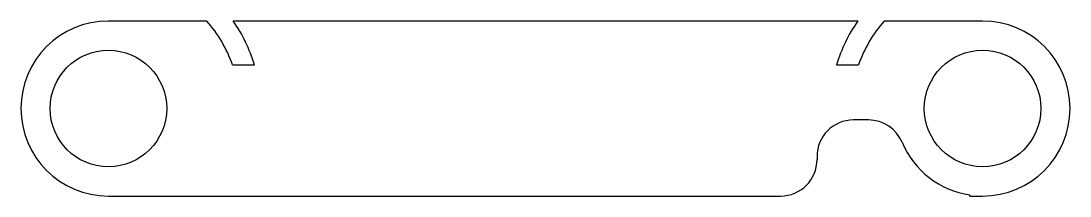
# Model space of a CAD drawing. Header units: millimetres. Extents: x -13.2 to 1.2, y -1.2 to 1.2.
import ezdxf

# ---------------------------------------------------------------- set-up
doc = ezdxf.new("R2010")
doc.units = ezdxf.units.MM

msp = doc.modelspace()

# ---------------------------------------------------------------- linework, layer by layer
at = {"color": 7, "linetype": 'Continuous', "lineweight": 25}
for p, q in [((-10.65, 1.2), (-12, 1.2)), ((-1.713, 1.2), (-10.287, 1.2)), ((0, 1.2), (-1.35, 1.2)), ((-10.296, 0.6), (-9.996, 0.6)), ((-2.004, 0.6), (-1.704, 0.6)), ((-1.566, -0.157), (-1.773, -0.157)), ((-2.273, -0.657), (-2.273, -0.7)), ((-12, -1.2), (-2.773, -1.2)), ((-0.173, -1.2), (-0.173, -1.186)), ((-0.173, -1.2), (0, -1.2))]:
    msp.add_line(p, q, dxfattribs=at)
for centre in [(-12, 0), (0, 0)]:
    msp.add_circle(centre, 0.8, dxfattribs=at)
for centre, radius, start, end in [((-12, 0), 1.2, 90, 270), ((-12, 0), 1.806, 19.4013, 41.6335), ((-12, 0), 2.092, 16.6703, 35.0107), ((0, 0), 2.092, 144.9893, 163.3297), ((0, 0), 1.806, 138.3665, 160.5987), ((0, 0), 1.2, 270, 90), ((-1.773, -0.657), 0.5, 90, 180), ((-1.566, -0.657), 0.5, 22.7657, 90), ((0, 0), 1.198, 202.7657, 261.6941), ((-2.773, -0.7), 0.5, 270, 0)]:
    msp.add_arc(centre, radius, start, end, dxfattribs=at)

doc.saveas('drawing.dxf')
